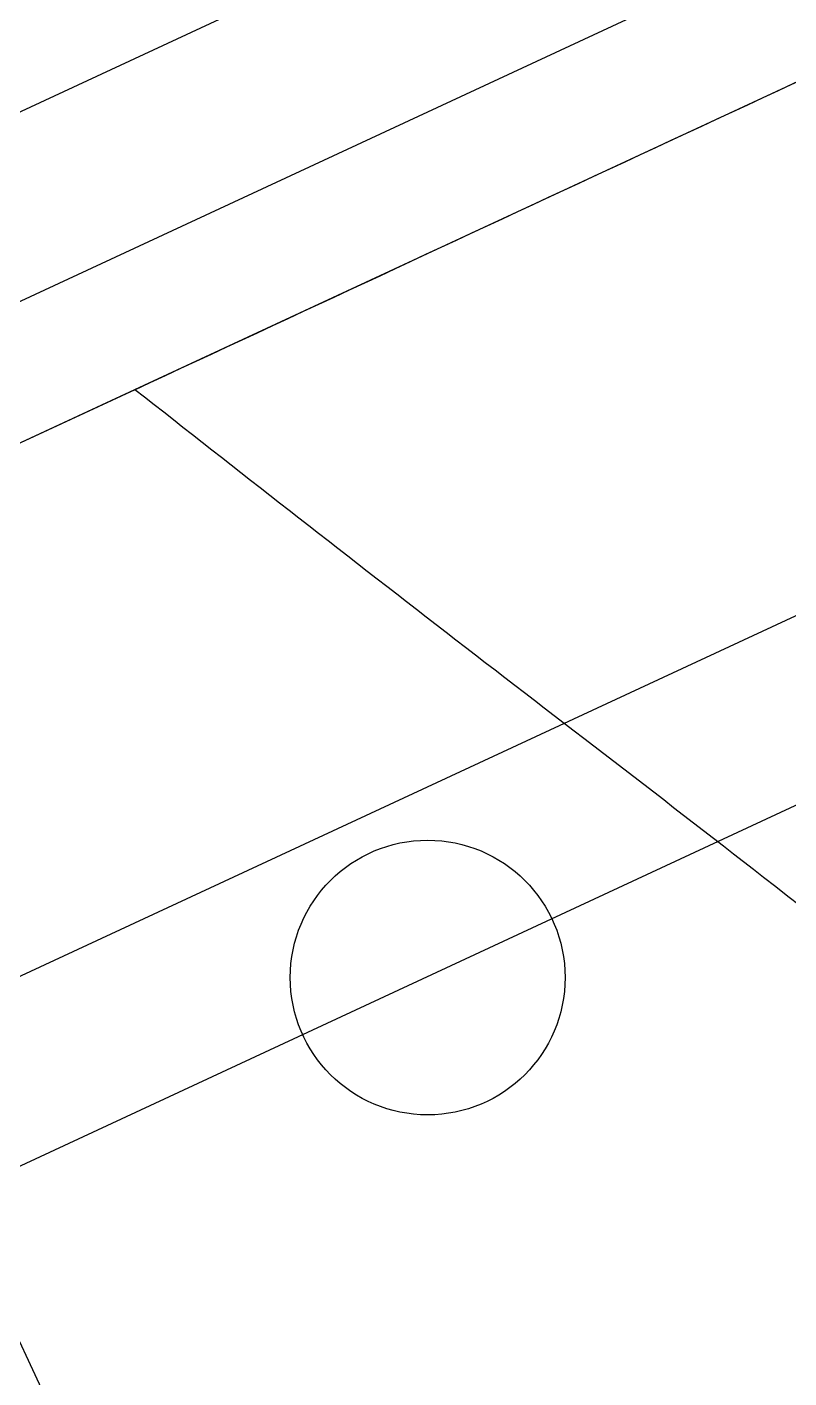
# Model space of a CAD drawing. Header units: millimetres. Extents: x 15 to 205, y 5 to 292.
# Drawn here: x 80.122 to 82.34, y 178.787 to 182.72 of the extents above; entities that cross this region are included whole.
import ezdxf

# ---------------------------------------------------------------- set-up
doc = ezdxf.new("R2010")
doc.units = ezdxf.units.MM

msp = doc.modelspace()

# ---------------------------------------------------------------- linework, layer by layer
at = {"color": 7, "linetype": 'Continuous', "lineweight": 25}
for p, q in [((78.9422, 181.3827), (111.4162, 196.4851)), ((108.9428, 195.8862), (77.2068, 181.1271)), ((109.3115, 195.0933), (77.5756, 180.3343)), ((95.3975, 187.0694), (70.0088, 175.2621)), ((70.2196, 174.8087), (95.6083, 186.616)), ((82.7064, 182.7204), (77.5756, 180.3343)), ((80.4357, 181.6644), (77.5756, 180.3343)), ((82.0483, 174.7037), (78.9422, 181.3827))]:
    msp.add_line(p, q, dxfattribs=at)
msp.add_circle((81.288, 179.9526), 0.4, dxfattribs=at)
msp.add_circle((81.288, 179.9526), 0.4, dxfattribs=at)
for points, knots in [([(81.4237, 172.0597), (85.5898, 173.9972), (93.9444, 177.8825), (104.3834, 182.7373), (112.6928, 186.6018), (118.8656, 189.4724), (125.0502, 192.3485), (129.1982, 194.2776), (131.2945, 195.2525)], [0, 0, 0, 0, 0.250614, 0.502571, 0.627963, 0.750476, 0.873897, 1, 1, 1, 1]), ([(80.4357, 181.6644), (81.3873, 182.107), (84.2425, 183.4348), (89.0018, 185.6481), (93.7653, 187.8635), (97.5776, 189.6364), (100.9629, 191.2108), (104.1315, 192.6844), (107.092, 194.0612), (108.5717, 194.7493), (109.3115, 195.0933)], [0, 0, 0, 0, 0.098942, 0.296859, 0.494758, 0.593727, 0.692693, 0.846267, 0.923131, 1, 1, 1, 1]), ([(85.3425, 177.0522), (85.3035, 177.17), (85.2254, 177.4061), (84.937, 177.8583), (84.3253, 178.504), (83.397, 179.3482), (82.3349, 180.197), (81.3277, 180.9647), (80.7347, 181.4299), (80.4357, 181.6644)], [0, 0, 0, 0, 0.057942, 0.116044, 0.241905, 0.449389, 0.65667, 0.826884, 1, 1, 1, 1])]:
    msp.add_open_spline(points, degree=3, knots=knots, dxfattribs=at)

doc.saveas('drawing.dxf')
